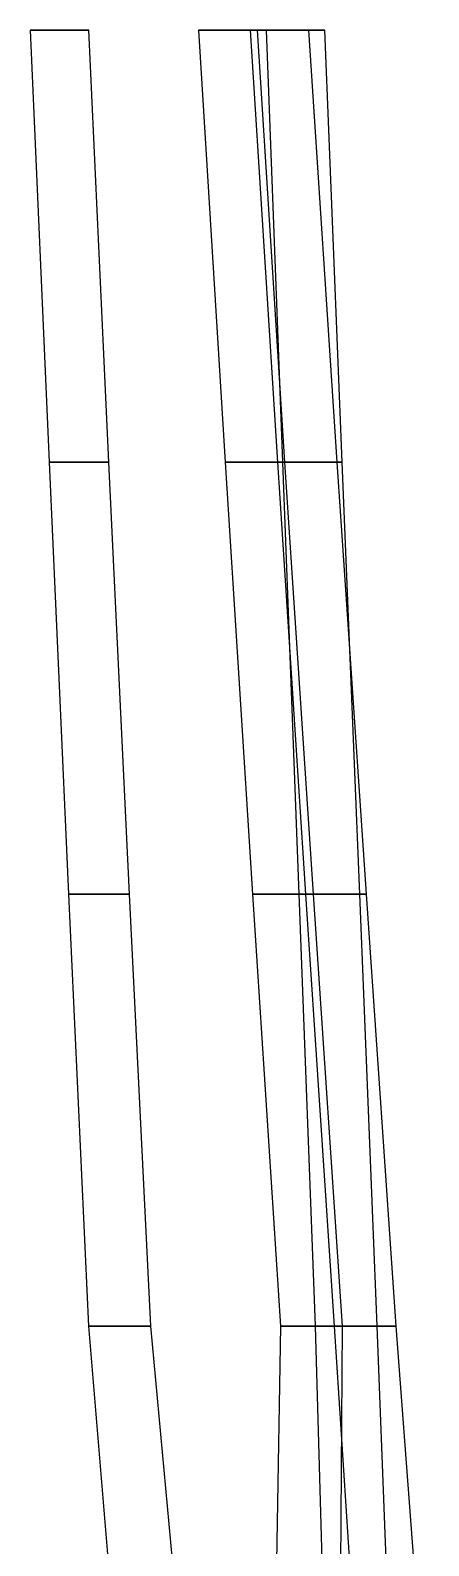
# Model space of a CAD drawing. Header units: millimetres. Extents: x -35150 to 1012618, y -518 to 497000.
# Drawn here: x 989467 to 1001013, y 43648 to 87500 of the extents above; entities that cross this region are included whole.
import ezdxf

# ---------------------------------------------------------------- set-up
doc = ezdxf.new("R2010")
doc.units = ezdxf.units.MM
doc.layers.add('D-STR-STRC', color=7, linetype='Continuous', lineweight=25)

msp = doc.modelspace()

# ---------------------------------------------------------------- linework, layer by layer
at = {"layer": 'D-STR-STRC'}
for points in [[(989466.8, 87500), (990013.1, 75000), (991747, 75000), (991167.8, 87500)], [(990918.7, 87500), (991053.8, 87500), (991138.8, 87500), (991167.8, 87500), (991138.8, 87500), (991053.8, 87500), (990918.7, 87500), (990742.6, 87500), (990537.4, 87500), (990317.3, 87500), (990097.2, 87500), (989892.1, 87500), (989715.9, 87500), (989580.8, 87500), (989495.8, 87500), (989466.8, 87500), (989495.8, 87500), (989580.8, 87500), (989715.9, 87500), (989892.1, 87500), (990097.2, 87500), (990317.3, 87500), (990537.4, 87500), (990742.6, 87500)], [(990853, 87500), (990973.3, 87500), (991049, 87500), (991074.8, 87500), (991049, 87500), (990973.3, 87500), (990853, 87500), (990696.1, 87500), (990513.4, 87500), (990317.3, 87500), (990121.3, 87500), (989938.6, 87500), (989781.7, 87500), (989661.3, 87500), (989585.6, 87500), (989559.8, 87500), (989585.6, 87500), (989661.3, 87500), (989781.7, 87500), (989938.6, 87500), (990121.3, 87500), (990317.3, 87500), (990513.4, 87500), (990696.1, 87500)], [(994345.7, 87500), (995111.9, 75000), (996845.8, 75000), (996046.7, 87500)], [(995797.6, 87500), (995932.7, 87500), (996017.7, 87500), (996046.7, 87500), (996017.7, 87500), (995932.7, 87500), (995797.6, 87500), (995621.4, 87500), (995416.3, 87500), (995196.2, 87500), (994976.1, 87500), (994771, 87500), (994594.8, 87500), (994459.7, 87500), (994374.7, 87500), (994345.7, 87500), (994374.7, 87500), (994459.7, 87500), (994594.8, 87500), (994771, 87500), (994976.1, 87500), (995196.2, 87500), (995416.3, 87500), (995621.4, 87500)], [(995731.8, 87500), (995852.2, 87500), (995927.9, 87500), (995953.7, 87500), (995927.9, 87500), (995852.2, 87500), (995731.8, 87500), (995575, 87500), (995392.3, 87500), (995196.2, 87500), (995000.1, 87500), (994817.4, 87500), (994660.6, 87500), (994540.2, 87500), (994464.5, 87500), (994438.7, 87500), (994464.5, 87500), (994540.2, 87500), (994660.6, 87500), (994817.4, 87500), (995000.1, 87500), (995196.2, 87500), (995392.3, 87500), (995575, 87500)], [(995842, 87500), (996628, 75000), (998361.9, 75000), (997543, 87500)], [(997293.9, 87500), (997429, 87500), (997514, 87500), (997543, 87500), (997514, 87500), (997429, 87500), (997293.9, 87500), (997117.7, 87500), (996912.6, 87500), (996692.5, 87500), (996472.4, 87500), (996267.3, 87500), (996091.1, 87500), (995956, 87500), (995871, 87500), (995842, 87500), (995871, 87500), (995956, 87500), (996091.1, 87500), (996267.3, 87500), (996472.4, 87500), (996692.5, 87500), (996912.6, 87500), (997117.7, 87500)], [(997228.2, 87500), (997348.5, 87500), (997424.2, 87500), (997450, 87500), (997424.2, 87500), (997348.5, 87500), (997228.2, 87500), (997071.3, 87500), (996888.6, 87500), (996692.5, 87500), (996496.5, 87500), (996313.8, 87500), (996156.9, 87500), (996036.5, 87500), (995960.8, 87500), (995935, 87500), (995960.8, 87500), (996036.5, 87500), (996156.9, 87500), (996313.8, 87500), (996496.5, 87500), (996692.5, 87500), (996888.6, 87500), (997071.3, 87500)], [(996303.1, 87500), (996772.3, 75000), (998506.2, 75000), (998004.1, 87500)], [(997755, 87500), (997890.1, 87500), (997975.1, 87500), (998004.1, 87500), (997975.1, 87500), (997890.1, 87500), (997755, 87500), (997578.8, 87500), (997373.7, 87500), (997153.6, 87500), (996933.5, 87500), (996728.4, 87500), (996552.2, 87500), (996417.1, 87500), (996332.1, 87500), (996303.1, 87500), (996332.1, 87500), (996417.1, 87500), (996552.2, 87500), (996728.4, 87500), (996933.5, 87500), (997153.6, 87500), (997373.7, 87500), (997578.8, 87500)], [(997689.2, 87500), (997809.6, 87500), (997885.3, 87500), (997911.1, 87500), (997885.3, 87500), (997809.6, 87500), (997689.2, 87500), (997532.4, 87500), (997349.7, 87500), (997153.6, 87500), (996957.5, 87500), (996774.8, 87500), (996618, 87500), (996497.6, 87500), (996421.9, 87500), (996396.1, 87500), (996421.9, 87500), (996497.6, 87500), (996618, 87500), (996774.8, 87500), (996957.5, 87500), (997153.6, 87500), (997349.7, 87500), (997532.4, 87500)], [(990013.1, 75000), (990576.5, 62500), (992343.5, 62500), (991747, 75000)], [(991493.1, 75000), (991630.9, 75000), (991717.5, 75000), (991747, 75000), (991717.5, 75000), (991630.9, 75000), (991493.1, 75000), (991313.5, 75000), (991104.4, 75000), (990880, 75000), (990655.7, 75000), (990446.6, 75000), (990267, 75000), (990129.2, 75000), (990042.6, 75000), (990013.1, 75000), (990042.6, 75000), (990129.2, 75000), (990267, 75000), (990446.6, 75000), (990655.7, 75000), (990880, 75000), (991104.4, 75000), (991313.5, 75000)], [(995111.9, 75000), (995902.7, 62500), (997669.7, 62500), (996845.8, 75000)], [(996591.9, 75000), (996729.7, 75000), (996816.3, 75000), (996845.8, 75000), (996816.3, 75000), (996729.7, 75000), (996591.9, 75000), (996412.3, 75000), (996203.2, 75000), (995978.8, 75000), (995754.5, 75000), (995545.4, 75000), (995365.8, 75000), (995228, 75000), (995141.4, 75000), (995111.9, 75000), (995141.4, 75000), (995228, 75000), (995365.8, 75000), (995545.4, 75000), (995754.5, 75000), (995978.8, 75000), (996203.2, 75000), (996412.3, 75000)], [(996628, 75000), (997438.5, 62500), (999205.5, 62500), (998361.9, 75000)], [(998108, 75000), (998245.8, 75000), (998332.4, 75000), (998361.9, 75000), (998332.4, 75000), (998245.8, 75000), (998108, 75000), (997928.4, 75000), (997719.3, 75000), (997494.9, 75000), (997270.5, 75000), (997061.4, 75000), (996881.9, 75000), (996744.1, 75000), (996657.5, 75000), (996628, 75000), (996657.5, 75000), (996744.1, 75000), (996881.9, 75000), (997061.4, 75000), (997270.5, 75000), (997494.9, 75000), (997719.3, 75000), (997928.4, 75000)], [(996772.3, 75000), (997245, 62500), (999012, 62500), (998506.2, 75000)], [(998252.3, 75000), (998390.1, 75000), (998476.7, 75000), (998506.2, 75000), (998476.7, 75000), (998390.1, 75000), (998252.3, 75000), (998072.8, 75000), (997863.7, 75000), (997639.3, 75000), (997414.9, 75000), (997205.8, 75000), (997026.2, 75000), (996888.4, 75000), (996801.8, 75000), (996772.3, 75000), (996801.8, 75000), (996888.4, 75000), (997026.2, 75000), (997205.8, 75000), (997414.9, 75000), (997639.3, 75000), (997863.7, 75000), (998072.8, 75000)], [(990576.5, 62500), (991157.1, 50000), (992957.1, 50000), (992343.5, 62500)], [(992084.7, 62500), (992225.1, 62500), (992313.4, 62500), (992343.5, 62500), (992313.4, 62500), (992225.1, 62500), (992084.7, 62500), (991901.7, 62500), (991688.6, 62500), (991460, 62500), (991231.3, 62500), (991018.2, 62500), (990835.2, 62500), (990694.8, 62500), (990606.6, 62500), (990576.5, 62500), (990606.6, 62500), (990694.8, 62500), (990835.2, 62500), (991018.2, 62500), (991231.3, 62500), (991460, 62500), (991688.6, 62500), (991901.7, 62500)], [(995902.7, 62500), (996718.2, 50000), (998518.2, 50000), (997669.7, 62500)], [(997410.9, 62500), (997551.3, 62500), (997639.6, 62500), (997669.7, 62500), (997639.6, 62500), (997551.3, 62500), (997410.9, 62500), (997227.9, 62500), (997014.8, 62500), (996786.2, 62500), (996557.5, 62500), (996344.4, 62500), (996161.5, 62500), (996021.1, 62500), (995932.8, 62500), (995902.7, 62500), (995932.8, 62500), (996021.1, 62500), (996161.5, 62500), (996344.4, 62500), (996557.5, 62500), (996786.2, 62500), (997014.8, 62500), (997227.9, 62500)], [(997245, 62500), (997721.3, 50000), (999521.3, 50000), (999012, 62500)], [(998753.2, 62500), (998893.6, 62500), (998981.9, 62500), (999012, 62500), (998981.9, 62500), (998893.6, 62500), (998753.2, 62500), (998570.2, 62500), (998357.2, 62500), (998128.5, 62500), (997899.8, 62500), (997686.8, 62500), (997503.8, 62500), (997363.4, 62500), (997275.1, 62500), (997245, 62500), (997275.1, 62500), (997363.4, 62500), (997503.8, 62500), (997686.8, 62500), (997899.8, 62500), (998128.5, 62500), (998357.2, 62500), (998570.2, 62500)], [(997438.5, 62500), (998273.8, 50000), (1000073.8, 50000), (999205.5, 62500)], [(998946.8, 62500), (999087.2, 62500), (999175.4, 62500), (999205.5, 62500), (999175.4, 62500), (999087.2, 62500), (998946.8, 62500), (998763.8, 62500), (998550.7, 62500), (998322, 62500), (998093.4, 62500), (997880.3, 62500), (997697.3, 62500), (997556.9, 62500), (997468.7, 62500), (997438.5, 62500), (997468.7, 62500), (997556.9, 62500), (997697.3, 62500), (997880.3, 62500), (998093.4, 62500), (998322, 62500), (998550.7, 62500), (998763.8, 62500)], [(991157.1, 50000), (992199, 37500), (994124, 37500), (992957.1, 50000)], [(992693.5, 50000), (992836.5, 50000), (992926.4, 50000), (992957.1, 50000), (992926.4, 50000), (992836.5, 50000), (992693.5, 50000), (992507.1, 50000), (992290, 50000), (992057.1, 50000), (991824.2, 50000), (991607.1, 50000), (991420.7, 50000), (991277.7, 50000), (991187.8, 50000), (991157.1, 50000), (991187.8, 50000), (991277.7, 50000), (991420.7, 50000), (991607.1, 50000), (991824.2, 50000), (992057.1, 50000), (992290, 50000), (992507.1, 50000)], [(996506.9, 37500), (998431.9, 37500), (998518.2, 50000), (996718.2, 50000)], [(998254.6, 50000), (998397.6, 50000), (998487.5, 50000), (998518.2, 50000), (998487.5, 50000), (998397.6, 50000), (998254.6, 50000), (998068.2, 50000), (997851.1, 50000), (997618.2, 50000), (997385.3, 50000), (997168.2, 50000), (996981.8, 50000), (996838.8, 50000), (996748.9, 50000), (996718.2, 50000), (996748.9, 50000), (996838.8, 50000), (996981.8, 50000), (997168.2, 50000), (997385.3, 50000), (997618.2, 50000), (997851.1, 50000), (998068.2, 50000)], [(997721.3, 50000), (998079.9, 37500), (1000004.9, 37500), (999521.3, 50000)], [(999257.7, 50000), (999400.7, 50000), (999490.6, 50000), (999521.3, 50000), (999490.6, 50000), (999400.7, 50000), (999257.7, 50000), (999071.3, 50000), (998854.2, 50000), (998621.3, 50000), (998388.4, 50000), (998171.3, 50000), (997984.9, 50000), (997841.9, 50000), (997752, 50000), (997721.3, 50000), (997752, 50000), (997841.9, 50000), (997984.9, 50000), (998171.3, 50000), (998388.4, 50000), (998621.3, 50000), (998854.2, 50000), (999071.3, 50000)], [(998273.8, 50000), (999087.9, 37500), (1001012.9, 37500), (1000073.8, 50000)], [(999810.2, 50000), (999953.3, 50000), (1000043.2, 50000), (1000073.8, 50000), (1000043.2, 50000), (999953.3, 50000), (999810.2, 50000), (999623.8, 50000), (999406.8, 50000), (999173.8, 50000), (998940.9, 50000), (998723.8, 50000), (998537.4, 50000), (998394.4, 50000), (998304.5, 50000), (998273.8, 50000), (998304.5, 50000), (998394.4, 50000), (998537.4, 50000), (998723.8, 50000), (998940.9, 50000), (999173.8, 50000), (999406.8, 50000), (999623.8, 50000)]]:
    msp.add_lwpolyline(points, close=True, dxfattribs=at)

doc.saveas('drawing.dxf')
